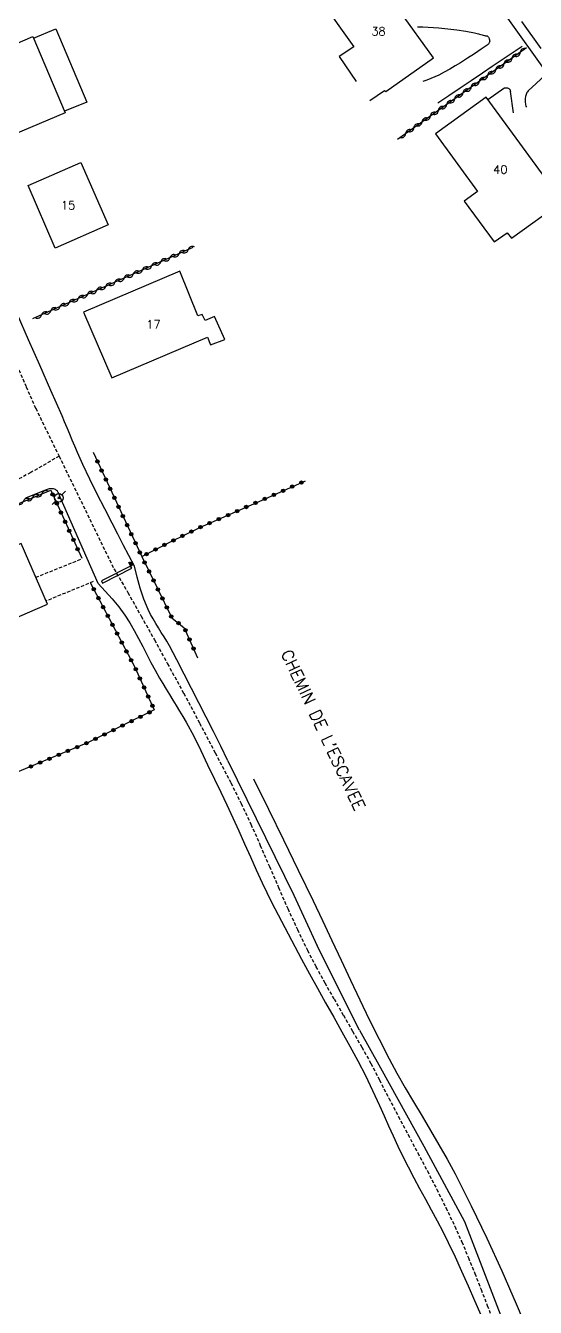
# Model space of a CAD drawing. Header units: millimetres. Extents: x 147000 to 148000, y 141000 to 142001.
# Drawn here: x 147555.6 to 147631.8, y 141438.2 to 141629.8 of the extents above; entities that cross this region are included whole.
import ezdxf
from ezdxf.enums import TextEntityAlignment as Align

# ---------------------------------------------------------------- set-up
doc = ezdxf.new("R2010")
doc.units = ezdxf.units.MM
doc.linetypes.add('DASHED', pattern=[0.75, 0.5, -0.25])
doc.layers.get('0').update_dxf_attribs({"linetype": 'CONTINUOUS'})
for name, color, linetype in [('W0001', 6, 'DASHED'), ('W0008', 7, 'CONTINUOUS'), ('W0014', 7, 'CONTINUOUS'), ('W0017', 7, 'CONTINUOUS'), ('W0051', 7, 'CONTINUOUS'), ('W0101', 7, 'CONTINUOUS'), ('W0104', 1, 'CONTINUOUS'), ('W0112', 1, 'DASHED'), ('W0300', 7, 'CONTINUOUS'), ('W0310', 3, 'CONTINUOUS'), ('W0323', 7, 'CONTINUOUS'), ('W0401', 7, 'CONTINUOUS'), ('W0402', 7, 'CONTINUOUS'), ('W0473', 7, 'CONTINUOUS'), ('W0989', 7, 'CONTINUOUS'), ('W0991', 7, 'CONTINUOUS')]:
    doc.layers.add(name, color=color, linetype=linetype)
doc.styles.get("Standard").update_dxf_attribs({"font": 'romans.shx', "width": 0.85})

# ---------------------------------------------------------------- blocks, each defined once
blk = doc.blocks.new('T473')
for p, q in [((-0.166667, 0.166667), (0.166667, -0.166667)), ((-0.166667, -0.166667), (0.166667, 0.166667)), ((0.500001, 0.500001), (1.000002, 1.000002)), ((-1.000002, -1.000002), (-0.500001, -0.500001))]:
    blk.add_line(p, q)
blk.add_ellipse((0, 0), major_axis=(0.471405, 0.471405), ratio=1, start_param=5.4977871438, end_param=11.780972451)
blk = doc.blocks.new('T401')
for p, q in [((-0.3, 0.3), (0, 0.3)), ((-0.3, -0.25), (-0.3, 0.3)), ((-0.3, 0.15), (0, 0.15)), ((-0.3, 0), (0, 0)), ((0, 0.3), (0, -0.25)), ((-0.3, -0.15), (0, -0.15)), ((-0.3, -0.25), (-0.3, -0.3)), ((-0.3, -0.3), (0, -0.3)), ((0, -0.3), (0, -0.25))]:
    blk.add_line(p, q)
blk = doc.blocks.new('t310o')
at = {"color": 0, "linetype": 'Continuous'}
for centre, start, end in [((-0.5, 0.38), 216.8699, 323.1304), ((0.5, -0.37), 36.8699, 143.1303)]:
    blk.add_arc(centre, 0.625, start, end, dxfattribs=at)
blk = doc.blocks.new('t323o')
at = {"color": 0, "linetype": 'Continuous'}
for radius in [0.25, 0.15]:
    blk.add_circle((0, 0), radius, dxfattribs=at)

msp = doc.modelspace()

# ---------------------------------------------------------------- linework, layer by layer
at = {"layer": 'W0001'}
for points in [[(147532.2, 141631.29), (147533.91, 141627.23), (147535.62, 141623.18), (147536.93, 141620.09), (147538.24, 141617.01), (147539.56, 141613.93), (147540.87, 141610.85), (147542.19, 141607.77), (147543.5, 141604.7), (147544.82, 141601.62), (147546.13, 141598.53), (147547.5, 141595.29), (147548.85, 141592.04), (147550.2, 141588.78), (147551.54, 141585.53), (147552.9, 141582.27), (147554.28, 141579.03), (147555.68, 141575.8), (147557.12, 141572.58), (147560.61, 141565.43)], [(147560.61, 141565.43), (147556.37, 141562.98), (147552.09, 141560.63)], [(147560.61, 141565.43), (147568.83, 141548.56), (147570.89, 141545.06), (147572.89, 141541.52), (147574.87, 141537.97), (147576.83, 141534.41), (147579.26, 141529.98), (147581.63, 141525.53), (147583.98, 141521.07), (147586.31, 141516.59), (147587.85, 141513.51), (147589.31, 141510.4), (147590.71, 141507.26), (147592.08, 141504.1), (147593.44, 141500.95), (147594.83, 141497.8), (147596.26, 141494.67), (147597.76, 141491.58), (147599.03, 141489.12), (147600.36, 141486.69), (147601.74, 141484.28), (147603.13, 141481.88), (147604.52, 141479.49), (147605.9, 141477.08), (147607.24, 141474.65), (147608.52, 141472.2), (147609.93, 141469.46), (147611.36, 141466.74), (147612.8, 141464.03), (147614.25, 141461.31), (147615.69, 141458.59), (147617.1, 141455.86), (147618.47, 141453.1), (147619.79, 141450.32), (147620.84, 141447.99), (147621.83, 141445.63), (147622.79, 141443.26), (147623.72, 141440.88), (147624.65, 141438.49), (147625.59, 141436.11)]]:
    msp.add_lwpolyline(points, dxfattribs=at)
at = {"layer": 'W0008'}
for points in [[(147571.9, 141548.98), (147571.05, 141550.58), (147570.21, 141552.18), (147569.38, 141553.79), (147568.56, 141555.4), (147567.44, 141557.58), (147566.32, 141559.77), (147565.23, 141561.97), (147564.17, 141564.19), (147563.76, 141565.09), (147563.37, 141565.99), (147562.98, 141566.9), (147562.59, 141567.81), (147562.21, 141568.73), (147561.83, 141569.64), (147561.45, 141570.55), (147561.06, 141571.45), (147559.4, 141575.25), (147557.73, 141579.04), (147556.06, 141582.83), (147554.39, 141586.62)], [(147558.81, 141560.46), (147557.21, 141559.82), (147555.6, 141559.16)], [(147560.76, 141559.3), (147560.73, 141559.45), (147560.69, 141559.59), (147560.63, 141559.73), (147560.57, 141559.86), (147560.47, 141560.02), (147560.36, 141560.18), (147560.22, 141560.32), (147560.06, 141560.43), (147559.91, 141560.49), (147559.76, 141560.52), (147559.6, 141560.53), (147559.45, 141560.54), (147559.29, 141560.54), (147559.13, 141560.52), (147558.97, 141560.5), (147558.81, 141560.46)], [(147566.47, 141546.38), (147560.76, 141559.32)], [(147585.86, 141519.91), (147584.8, 141522.1), (147583.71, 141524.26), (147582.61, 141526.42), (147581.5, 141528.58), (147580.42, 141530.72), (147579.34, 141532.85), (147578.24, 141534.97), (147577.11, 141537.08), (147576.72, 141537.76), (147576.32, 141538.43), (147575.9, 141539.09), (147575.48, 141539.75), (147575.07, 141540.41), (147574.67, 141541.09), (147574.3, 141541.78), (147573.96, 141542.49), (147573.31, 141544.06), (147572.75, 141545.68), (147572.28, 141547.32), (147571.9, 141548.98)], [(147566.47, 141546.38), (147567.52, 141545.24), (147568.56, 141544.09), (147569.56, 141542.9), (147570.47, 141541.64), (147571.19, 141540.51), (147571.86, 141539.35), (147572.5, 141538.17), (147573.13, 141536.99), (147573.74, 141535.8), (147574.36, 141534.61), (147574.99, 141533.43), (147575.64, 141532.26), (147576.13, 141531.43), (147576.62, 141530.61), (147577.12, 141529.79), (147577.62, 141528.97), (147578.13, 141528.15), (147578.63, 141527.33), (147579.13, 141526.51), (147579.62, 141525.68), (147580.77, 141523.59), (147581.82, 141521.44), (147582.83, 141519.28), (147583.87, 141517.13), (147584.8, 141515.22), (147585.71, 141513.29), (147586.6, 141511.35), (147587.48, 141509.41), (147588.36, 141507.47), (147589.23, 141505.53), (147590.11, 141503.59), (147591.01, 141501.65), (147592.4, 141498.76), (147593.86, 141495.91), (147595.36, 141493.07), (147596.87, 141490.24), (147598.05, 141488.06), (147599.25, 141485.89), (147600.47, 141483.73), (147601.69, 141481.58), (147602.91, 141479.41), (147604.11, 141477.25), (147605.29, 141475.06), (147606.43, 141472.86), (147607.16, 141471.37), (147607.86, 141469.87), (147608.55, 141468.36), (147609.22, 141466.85), (147609.9, 141465.34), (147610.58, 141463.83), (147611.28, 141462.32), (147612, 141460.83), (147612.82, 141459.2), (147613.67, 141457.58), (147614.54, 141455.97), (147615.41, 141454.37), (147616.28, 141452.76), (147617.15, 141451.15), (147617.99, 141449.53), (147618.81, 141447.89), (147619.83, 141445.75), (147620.82, 141443.59), (147621.79, 141441.42), (147622.75, 141439.24), (147623.7, 141437.07)], [(147585.86, 141519.91), (147595.71, 141499.8), (147599.19, 141492.22)], [(147605.52, 141479.64), (147599.19, 141492.22)], [(147605.52, 141479.64), (147608.66, 141474.02), (147615.17, 141462.32), (147621.23, 141451.02), (147628.17, 141433.07)]]:
    msp.add_lwpolyline(points, dxfattribs=at)
at = {"layer": 'W0014'}
msp.add_lwpolyline([(147657.5, 141588.57), (147649.54, 141600.01), (147641.3, 141611.7), (147633.85, 141622.32), (147627.25, 141631.58), (147614.64, 141648.64), (147606.12, 141661.01)], dxfattribs=at)
at = {"layer": 'W0017'}
for points in [[(147614.23, 141629.59), (147615.03, 141629.58), (147615.83, 141629.55), (147616.63, 141629.5), (147617.43, 141629.43), (147618.77, 141629.3), (147620.1, 141629.14), (147621.43, 141628.94), (147622.75, 141628.7), (147622.94, 141628.65), (147623.13, 141628.61), (147623.32, 141628.55), (147623.5, 141628.5), (147623.69, 141628.44), (147623.87, 141628.39), (147624.06, 141628.34), (147624.25, 141628.29), (147624.31, 141628.28), (147624.37, 141628.27), (147624.44, 141628.27), (147624.5, 141628.27), (147624.56, 141628.26), (147624.63, 141628.25), (147624.69, 141628.22), (147624.75, 141628.19), (147624.81, 141628.12), (147624.86, 141628.04), (147624.89, 141627.95), (147624.92, 141627.87), (147624.96, 141627.77), (147624.99, 141627.68), (147625.01, 141627.58), (147625.02, 141627.47), (147625.01, 141627.41), (147624.99, 141627.35), (147624.97, 141627.29), (147624.95, 141627.23), (147624.91, 141627.16), (147624.87, 141627.09), (147624.83, 141627.03), (147624.78, 141626.96)], [(147624.78, 141626.96), (147623.76, 141626.26), (147622.73, 141625.57), (147621.69, 141624.9), (147620.64, 141624.24), (147619.84, 141623.75), (147619.04, 141623.27), (147618.23, 141622.81), (147617.4, 141622.39), (147616.81, 141622.12), (147616.22, 141621.88), (147615.62, 141621.65), (147615.01, 141621.45)], [(147617.25, 141618.22), (147618.92, 141619.34), (147620.59, 141620.46), (147622.26, 141621.58), (147623.93, 141622.7), (147625.41, 141623.7), (147626.9, 141624.7), (147628.39, 141625.7), (147629.87, 141626.69)], [(147633.23, 141622.25), (147630.76, 141620.01)], [(147624.74, 141618.74), (147627.15, 141620.45)], [(147627.15, 141620.45), (147627.23, 141620.47), (147627.3, 141620.48), (147627.38, 141620.48), (147627.46, 141620.48), (147627.57, 141620.47), (147627.68, 141620.46), (147627.79, 141620.43), (147627.89, 141620.38), (147627.94, 141620.33), (147627.99, 141620.28), (147628.03, 141620.23), (147628.07, 141620.16), (147628.09, 141620.11), (147628.1, 141620.05), (147628.11, 141619.99), (147628.11, 141619.93)], [(147628.1, 141619.93), (147628.55, 141616.72)], [(147630.76, 141620.01), (147630.66, 141619.89), (147630.57, 141619.76), (147630.5, 141619.62), (147630.45, 141619.48), (147630.37, 141619.18), (147630.32, 141618.88), (147630.31, 141618.57), (147630.32, 141618.27), (147630.35, 141618.1), (147630.38, 141617.93), (147630.44, 141617.76), (147630.51, 141617.6)]]:
    msp.add_lwpolyline(points, dxfattribs=at)
at = {"layer": 'W0051'}
msp.add_lwpolyline([(147632.7, 141626.36), (147629.83, 141630.41)], dxfattribs=at)
at = {"layer": 'W0101'}
for points in [[(147616.62, 141624.95), (147611.56, 141631.94), (147612.44, 141632.53), (147607.67, 141639.32), (147599.62, 141633.78), (147604.68, 141626.63), (147602.52, 141625.16), (147605.06, 141621.44)], [(147607.09, 141618.59), (147609.3, 141620.09), (147609.48, 141619.92), (147616.62, 141624.95)]]:
    msp.add_lwpolyline(points, dxfattribs=at)
for points in [[(147556.69, 141628.15), (147561.53, 141616.75), (147553.77, 141613.44), (147551.95, 141618.01), (147550.97, 141617.54), (147547.94, 141624.39)], [(147635.92, 141603.48), (147624.5, 141619.07), (147616.93, 141613.62), (147623.17, 141604.97), (147621.18, 141603.56), (147625.68, 141597.46), (147627.64, 141598.83), (147628.3, 141597.99)], [(147563.87, 141609.33), (147567.95, 141599.98), (147560.05, 141596.54), (147555.97, 141605.88)], [(147578.69, 141593.08), (147564.29, 141586.96), (147568.48, 141577.14), (147582.83, 141583.21), (147583.25, 141582.06), (147585.39, 141582.87), (147583.87, 141586.29), (147582.45, 141585.7), (147582.03, 141586.61), (147581.39, 141586.4)], [(147554.93, 141552.38), (147546.57, 141548.86), (147547.89, 141545.8), (147544.95, 141544.75), (147547.59, 141538.43), (147558.89, 141543.29)]]:
    msp.add_lwpolyline(points, close=True, dxfattribs=at)
at = {"layer": 'W0104'}
msp.add_lwpolyline([(147556.79, 141627.9), (147560.14, 141629.3), (147564.78, 141618.32), (147561.43, 141616.97)], dxfattribs=at)
at = {"layer": 'W0112'}
for points in [[(147557.13, 141547.32), (147563.97, 141550.07)], [(147565.72, 141546.67), (147558.67, 141543.79)]]:
    msp.add_lwpolyline(points, dxfattribs=at)
at = {"layer": 'W0300'}
msp.add_lwpolyline([(147589.69, 141517.2), (147591.93, 141512.65), (147594.16, 141508.09), (147596.39, 141503.53), (147598.61, 141498.97), (147600.02, 141496.02), (147601.42, 141493.06), (147602.81, 141490.09), (147604.19, 141487.12), (147605.59, 141484.16), (147607.01, 141481.21), (147608.47, 141478.28), (147609.97, 141475.37), (147611.15, 141473.19), (147612.38, 141471.03), (147613.63, 141468.9), (147614.91, 141466.77), (147616.18, 141464.64), (147617.43, 141462.5), (147618.66, 141460.35), (147619.83, 141458.16), (147622.26, 141453.38), (147624.59, 141448.54), (147626.83, 141443.66), (147628.99, 141438.75), (147630.98, 141434.03)], dxfattribs=at)
at = {"layer": 'W0310'}
for points in [[(147630.53, 141626.45), (147611.22, 141612.78)], [(147580.6, 141596.6), (147556.63, 141585.93)], [(147546.96, 141555.21), (147559.36, 141560.35)]]:
    msp.add_lwpolyline(points, dxfattribs=at)
at = {"layer": 'W0323'}
for points in [[(147565.7, 141566), (147572.97, 141550.43), (147577.29, 141552.63), (147581.77, 141554.83), (147590.97, 141558.86), (147597.46, 141561.75)], [(147559.36, 141560.33), (147564.01, 141550.18)], [(147572.97, 141550.43), (147577.5, 141541.27), (147579.34, 141539.77), (147581.34, 141535.3)], [(147565.27, 141546.53), (147571.89, 141533.98), (147574.86, 141527.5), (147564.95, 141522.62), (147552.2, 141517.3), (147550.87, 141516.73)]]:
    msp.add_lwpolyline(points, dxfattribs=at)
at = {"layer": 'W0402'}
msp.add_lwpolyline([(147571.32, 141549.01), (147566.96, 141546.78), (147567.13, 141546.44), (147571.49, 141548.68)], close=True, dxfattribs=at)

# ---------------------------------------------------------------- block references
at = {"layer": 'W0310'}
for p, rotation in [((147628.36, 141624.91), 215.2924282119882), ((147629.58, 141625.77), 215.2924282119882), ((147625.91, 141623.17), 215.2924282119882), ((147627.14, 141624.04), 215.2924282119882), ((147622.24, 141620.57), 215.2924282119882), ((147623.46, 141621.44), 215.2924282119882), ((147624.69, 141622.31), 215.2924282119882), ((147619.79, 141618.84), 215.2924282119882), ((147621.01, 141619.71), 215.2924282119882), ((147617.34, 141617.11), 215.2924282119882), ((147618.57, 141617.97), 215.2924282119882), ((147614.89, 141615.38), 215.2924282119882), ((147616.12, 141616.24), 215.2924282119882), ((147612.44, 141613.64), 215.2924282119882), ((147613.67, 141614.51), 215.2924282119882), ((147578.56, 141595.69), 203.9962271566326), ((147579.93, 141596.3), 203.9962271566326), ((147574.45, 141593.86), 203.9962271566326), ((147575.82, 141594.47), 203.9962271566326), ((147577.19, 141595.08), 203.9962271566326), ((147570.34, 141592.03), 203.9962271566326), ((147571.71, 141592.64), 203.9962271566326), ((147573.08, 141593.25), 203.9962271566326), ((147566.22, 141590.2), 203.9962271566326), ((147567.59, 141590.81), 203.9962271566326), ((147568.97, 141591.42), 203.9962271566326), ((147562.11, 141588.37), 203.9962271566326), ((147563.48, 141588.98), 203.9962271566326), ((147564.85, 141589.59), 203.9962271566326), ((147558, 141586.54), 203.9962271566326), ((147559.37, 141587.15), 203.9962271566326), ((147560.74, 141587.76), 203.9962271566326), ((147558.05, 141559.8), 22.51546947381642), ((147555.27, 141558.65), 22.51546947381642), ((147556.66, 141559.23), 22.51546947381642)]:
    msp.add_blockref('t310o', p, dxfattribs=dict(at, rotation=rotation))
at = {"layer": 'W0323'}
for p, rotation in [((147566.34, 141564.64), 295.021124670068), ((147566.97, 141563.28), 295.021124670068), ((147567.61, 141561.92), 295.021124670068), ((147559.64, 141559.72), 294.6060825849765), ((147568.24, 141560.56), 295.021124670068), ((147592.74, 141559.65), 23.97791966502738), ((147594.11, 141560.26), 23.97791966502738), ((147595.48, 141560.87), 23.97791966502738), ((147596.85, 141561.48), 23.97791966502738), ((147560.26, 141558.36), 294.6060825849765), ((147568.88, 141559.2), 295.021124670068), ((147569.51, 141557.84), 295.021124670068), ((147588.62, 141557.83), 23.65973769098589), ((147590, 141558.44), 23.65973769098589), ((147591.37, 141559.04), 23.97791966502738), ((147560.89, 141556.99), 294.6060825849765), ((147570.15, 141556.48), 295.021124670068), ((147584.5, 141556.03), 23.65973769098589), ((147585.88, 141556.63), 23.65973769098589), ((147587.25, 141557.23), 23.65973769098589), ((147561.51, 141555.63), 294.6060825849765), ((147562.13, 141554.27), 294.6060825849765), ((147570.78, 141555.13), 295.021124670068), ((147580.41, 141554.16), 26.12301840806934), ((147581.75, 141554.82), 26.12301840806934), ((147583.13, 141555.43), 23.65973769098589), ((147562.76, 141552.9), 294.6060825849765), ((147571.41, 141553.77), 295.021124670068), ((147572.05, 141552.41), 295.021124670068), ((147576.37, 141552.17), 27.00894982883442), ((147577.71, 141552.84), 26.12301840806934), ((147579.06, 141553.5), 26.12301840806934), ((147563.38, 141551.54), 294.6060825849765), ((147572.68, 141551.05), 295.021124670068), ((147573.7, 141550.8), 27.00894982883442), ((147575.04, 141551.49), 27.00894982883442), ((147573.41, 141549.54), 296.2891708077632), ((147574.07, 141548.19), 296.2891708077632), ((147574.74, 141546.85), 296.2891708077632), ((147565.8, 141545.54), 297.7841184846633), ((147575.4, 141545.51), 296.2891708077632), ((147566.5, 141544.21), 297.7841184846633), ((147567.2, 141542.88), 297.7841184846633), ((147576.07, 141544.16), 296.2891708077632), ((147576.73, 141542.82), 296.2891708077632), ((147567.89, 141541.55), 297.7841184846633), ((147577.4, 141541.47), 296.2891708077632), ((147578.49, 141540.47), 320.951815641097), ((147568.59, 141540.23), 297.7841184846633), ((147569.29, 141538.9), 297.7841184846633), ((147579.5, 141539.41), 294.1488527283547), ((147569.99, 141537.57), 297.7841184846633), ((147580.12, 141538.04), 294.1488527283547), ((147580.73, 141536.67), 294.1488527283547), ((147570.69, 141536.25), 297.7841184846633), ((147571.39, 141534.92), 297.7841184846633), ((147572.07, 141533.58), 294.6667960765302), ((147572.69, 141532.22), 294.6667960765302), ((147573.32, 141530.86), 294.6667960765302), ((147573.95, 141529.49), 294.6667960765302), ((147574.14, 141527.14), 206.205507482625), ((147574.57, 141528.13), 294.6667960765302), ((147570.1, 141525.16), 206.205507482625), ((147571.45, 141525.82), 206.205507482625), ((147572.79, 141526.48), 206.205507482625), ((147566.06, 141523.17), 206.205507482625), ((147567.41, 141523.83), 206.205507482625), ((147568.75, 141524.49), 206.205507482625), ((147561.94, 141521.37), 202.6332652304211), ((147563.33, 141521.94), 202.6332652304211), ((147564.71, 141522.52), 202.6332652304211), ((147557.79, 141519.63), 202.6332652304211), ((147559.17, 141520.21), 202.6332652304211), ((147560.56, 141520.79), 202.6332652304211), ((147556.4, 141519.06), 202.6332652304211)]:
    msp.add_blockref('t323o', p, dxfattribs=dict(at, rotation=rotation))
at = {"layer": 'W0401', "rotation": 27.93177538528768}
msp.add_blockref('T401', (147571.44, 141549.39), dxfattribs=at)
at = {"layer": 'W0473'}
msp.add_blockref('T473', (147560.58, 141559.2), dxfattribs=at)

# ---------------------------------------------------------------- texts
at = {"layer": 'W0989'}
msp.add_text("CHEMIN DE L'ESCAVEE", height=1.75, rotation=295.1938, dxfattribs=at).set_placement((147593.74, 141535.96))
at = {"layer": 'W0991'}
for s, p in [('38', (147608.39, 141628.94)), ('40', (147626.6, 141608.27)), ('15', (147561.96, 141602.93)), ('17', (147574.74, 141585.11))]:
    msp.add_text(s, height=1.25, dxfattribs=at).set_placement(p, align=Align.MIDDLE_CENTER)

doc.saveas('drawing.dxf')
